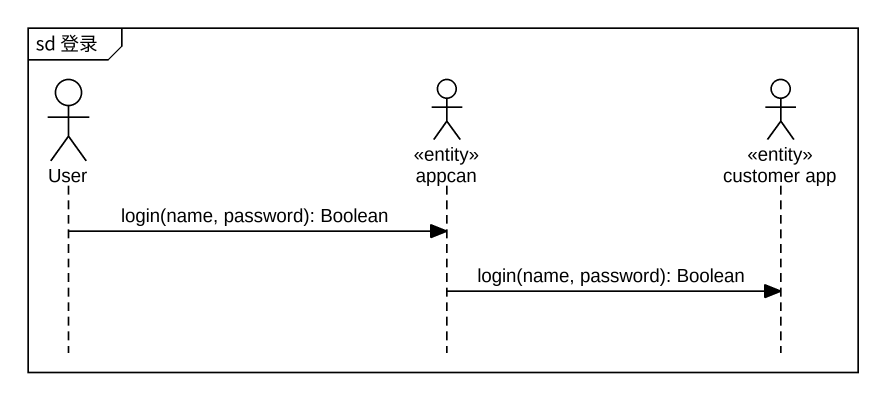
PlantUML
@startuml
mainframe sd 登录
hide footbox
actor User
actor appcan <<entity>>
actor "customer app" as customer_app <<entity>>

User -> appcan : login(name, password): Boolean
appcan -> customer_app : login(name, password): Boolean
@enduml
